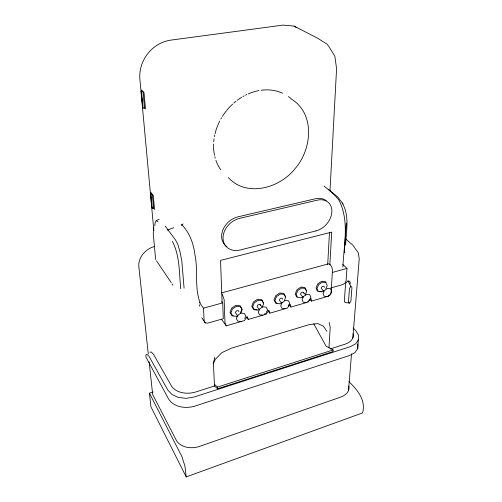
<?xml version="1.0" encoding="UTF-8"?>
<svg xmlns="http://www.w3.org/2000/svg" width="502" height="502" viewBox="0 0 502 502"><rect width="100%" height="100%" fill="white"/><g stroke="black" fill="none" stroke-linecap="round" stroke-linejoin="round"><path stroke-width="0.75" d="M358.503 339.823L355.636 343.839L350.352 346.637L194.042 397.038L186.211 398.362L178.411 397.458L171.922 394.484L167.743 389.947L149.257 356.684L147.111 354.506L145.931 354.638L145.944 357.035L168.59 399.065C174.2 407.455 185.596 408.779 194.663 406.193L349.637 355.466L354.883 352.642L357.731 348.601L358.56 335.242L355.855 330.805L353.176 328.001M357.731 348.601L357.794 343.983M329.99 190.823L336.578 68.642L334.865 56.343L328.572 45.989L326.99 44.12L317.741 38.271L294.103 26.098L283.134 25.1L169.965 40.248C151.955 43.316 138.715 60.347 139.82 78.519L153.85 230.656M327.706 264.466L329.494 232.238M329.839 264.93L331.715 232.1L220.535 260.387L222.104 302.681M331.132 292.346L332.475 269.812L331.734 266.989L330.385 264.774L328.641 263.814L221.57 292.917M328.961 347.848L330.216 327.31L329.155 322.453M313.756 323.777L326.024 346.123L333.102 349.957L332.995 351.601L217.623 388.761L214.486 385.988L213.406 363.266L214.718 357.355M342.853 267.127C343.883 244.951 349.568 221.294 339.114 200.398C334.953 194.77 329.507 190.402 324.022 186.135M344.246 252.795L346.292 223.083M345.633 245.114C346.154 231.359 349.85 215.471 342.163 202.977M342.853 264.523L346.97 268.401L346.085 280.649L345.062 283.034L342.897 284.515L330.73 287.997M350.145 283.868L350.264 282.319L349.492 281.264L348.081 280.957L346.562 282.099L345.589 283.655L344.309 301.476L345.075 302.486L349.555 303.076L350.879 301.219L351.933 287.677L351.557 286.767L350.829 286.491L348.081 280.957M153.763 227.218L153.235 233.581L155.651 259.521M348.513 390.437L351.526 353.866M352.837 337.928L359.237 258.856L358.328 252.876L352.893 245.24L345.351 238.563M154.823 225.818L155.087 223.02L156.222 220.51L159.209 219.286M240.602 312.489L241.989 308.968L240.163 305.705L235.877 305.335L231.648 308.102L229.991 312.369L231.868 315.607L233.292 315.714M240.847 313.066L242.152 309.765L240.439 306.703L236.417 306.364L232.451 308.956L230.895 312.959L232.646 315.996L236.662 316.304L237.967 315.444M244.7 318.594L245.76 315.94L244.336 313.399L240.973 313.129L237.653 315.312L236.335 318.651L237.791 321.186L241.142 321.431M262.333 306.935L263.669 303.654L262.057 300.61L258.16 300.246L254.257 302.806L252.669 306.778L254.313 309.803L258.21 310.129L259.496 309.282M266.405 312.326L267.484 309.69L266.148 307.155L262.891 306.873L259.628 309.025L258.285 312.338L259.647 314.861L262.897 315.118M282.093 302.593L280.725 305.881L281.998 308.391L285.149 308.667M284.32 300.66L285.676 297.41L284.176 294.373L280.398 293.996L276.558 296.519L274.939 300.453L276.483 303.472L280.254 303.817L285.305 300.472L288.462 300.773L289.71 303.296L288.336 306.559M305.285 294.674L306.666 291.449L305.26 288.43L301.595 288.035L297.824 290.526L296.174 294.429L297.611 297.435L301.269 297.793L303.139 296.556M325.804 288.819L327.21 285.619L325.534 281.685L321.744 281.245L317.785 283.862L316.003 287.991L317.44 291.179M330.485 293.808L331.333 291.882M331.59 292.151L330.41 294.825L327.844 296.531M213.112 363.799L215.483 359.143L221.871 352.668L231.058 348.288L309.37 324.574L317.703 323.57L323.363 326.131L326.877 331.383M309.194 300.441L307.939 302.135L290.903 307.073L288.863 304.739M310.035 299.311L310.876 298.182L311.472 301.106L328.126 296.28L328.986 295.157M350.829 286.491L349.486 288.386L348.457 301.934L348.834 302.813L349.555 303.076M181.216 225.411L182.998 223.948M328.346 295.678L329.582 294.856M323.69 290.677L321.845 291.894L318.299 291.524L316.957 288.531L318.632 284.659L322.347 282.199L325.898 282.607M307.613 301.683L309.489 300.441L310.889 297.203L309.728 294.687L306.672 294.373L303.509 296.462L302.116 299.725L303.302 302.229L306.358 302.518M264.196 314.265L266.135 312.984M167.386 230.217L173.73 227.638M150.87 193.741L150.732 192.203L153.279 195.504L154.534 209.416L153.593 208.161L152.263 208.248L151.836 207.677L150.556 193.81L151.642 193.383M153.154 392.031L149.439 393.198L150.964 406.896L186.192 476.9L362.601 412.901C366.04 400.019 357.587 390.054 348.896 381.633M214.486 385.988L196.018 391.893A18.925 12.613 -5.8 0 1 171.351 385.8L153.486 354.28L151.234 351.977L149.941 352.247M330.322 348.909L344.861 344.253A17.488 10.749 4.8 0 0 353.082 333.73M214.316 384.206L217.548 387.073L333.102 349.957M141.489 91.571L141.344 90.027L144.024 92.688L145.498 109.009L144.507 107.98L143.064 108.055L142.618 107.585L141.118 91.32L142.298 90.975M221.733 319.567L226.251 325.823L244.518 320.527L247.216 316.536L248.308 319.429L266.148 314.252L268.934 310.274L269.85 313.179L287.282 308.121L290.15 304.162L290.903 307.073M199.47 302.518L203.454 308.19L222.712 302.857L223.296 318.695L207.772 323.131L205.28 322.911L201.748 317.753M332.374 272.448L346.97 268.401M150.556 193.81L150.989 194.362L152.332 194.28L153.593 208.161M141.118 91.32L141.564 91.766L143.032 91.697L144.507 107.98M254.2 309.483L256.968 309.721M261.9 306.841L260.042 304.57L258.825 304.463L257.608 305.26L257.112 306.496L259.465 309.728M276.997 303.227L275.654 303.108L274.01 299.889L275.736 295.697L279.827 293.005L283.856 293.413L285.456 296.651M327.116 296.5L324.154 296.199L323.05 293.701L324.461 290.47L327.574 288.405L330.536 288.732L331.615 291.235M305.825 294.988L303.327 292.289L302.185 292.17L301.005 292.942L300.491 294.159L302.919 297.278M319.705 291.424L321.217 291.58M294.103 26.098L296.036 27.315M156.222 220.51L157.979 221.834M328.346 189.354L337.796 197.048L343.13 204.032M228.272 177.557C246.802 197.788 280.078 188.037 295.251 168.434C311.786 149.414 315.4 114.236 291.8 99.352A50.438 41.741 -52.8 0 0 288.386 96.566M323.683 291.329L321.217 288.267L321.738 287.062L322.893 286.297L324.003 286.416L324.417 287.357M309.891 299.399L311.472 301.106M281.716 303.352L279.319 300.183L279.827 298.954L281.02 298.169L282.199 298.282L282.676 299.23M267.886 310.794L269.85 313.179M181.605 224.513C189.75 232.702 193.565 243.759 194.989 255.01C198.321 270.741 194.199 287.847 200.198 302.875M246.419 316.982L248.308 319.429M237.71 315.959L235.4 312.671L235.89 311.428L237.12 310.619L238.375 310.719L238.914 311.673M221.784 301.608L222.712 302.857M165.164 226.069L175.549 240.038L177.802 244.273L180.03 251.973L181.768 260.682L184.09 288.129M156.517 260.802L171.182 282.613M172.042 283.9L172.908 285.18M205.28 322.911L204.151 320.973L203.454 308.19M253.51 309.427L251.753 306.201L253.441 301.972L257.601 299.242L261.762 299.631L263.475 302.875M260.042 304.57L260.544 305.517M172.355 241.337C179.967 255.763 179.139 272.881 180.72 288.65M149.439 393.198L181.837 456.443L184.937 466.025L186.192 476.9M222.191 294.266L224.168 299.681L224.984 322.943L226.251 325.823M296.77 297.084L295.232 293.877L296.983 289.717L301.012 287.062L304.915 287.483L306.408 290.708M303.327 292.289L303.766 293.231M148.291 354.01L138.841 266.593A18.769 15.192 -32.5 0 1 154.591 246.432M149.132 361.804L152.671 394.528L176.183 440.066A17.947 13.052 -7 0 0 199.601 446.378L340.883 397.026A16.648 11.213 5.7 0 0 348.777 386.057M141.564 91.766L143.064 108.055M150.989 194.362L152.263 208.248M199.595 304.752L199.677 306.239M217.548 387.073L217.623 388.761M220.698 169.72A50.438 41.741 -52.8 0 1 215.898 160.295M215.226 158.174A50.438 41.741 -52.8 0 1 214.85 156.749M214.511 155.294A50.438 41.741 -52.8 0 1 213.576 144.061M213.714 141.815A50.438 41.741 -52.8 0 1 214.047 138.797M214.423 136.538A50.438 41.741 -52.8 0 1 214.724 135.044M215.044 133.632A50.438 41.741 -52.8 0 1 219.744 121.076M220.817 119.068A50.438 41.741 -52.8 0 1 221.583 117.744M222.386 116.439A50.438 41.741 -52.8 0 1 226.371 110.835M226.854 110.245A50.438 41.741 -52.8 0 1 232.627 104.127M233.763 103.111A50.438 41.741 -52.8 0 1 236.084 101.184M237.27 100.275A50.438 41.741 -52.8 0 1 241.619 97.332M242.899 96.566A50.438 41.741 -52.8 0 1 244.198 95.844M245.497 95.167A50.438 41.741 -52.8 0 1 246.808 94.527M248.157 93.912A50.438 41.741 -52.8 0 1 258.913 90.592M261.14 90.241A50.438 41.741 -52.8 0 1 282.613 93.215M226.917 246.727A18.248 14.451 -42.1 0 1 222.737 230.349A18.248 14.451 -42.1 0 1 238.08 216.808L315.62 198.71A17.583 13.228 -48.1 0 1 326.275 200.744M315.971 230.92L240.194 249.977A18.317 14.47 -42.1 0 1 223.032 238.274A18.317 14.47 -42.1 0 1 239.561 218.383L317.32 200.154A17.645 13.24 -48.1 0 1 331.866 211.844A17.645 13.24 -48.1 0 1 315.971 230.92"/></g></svg>
